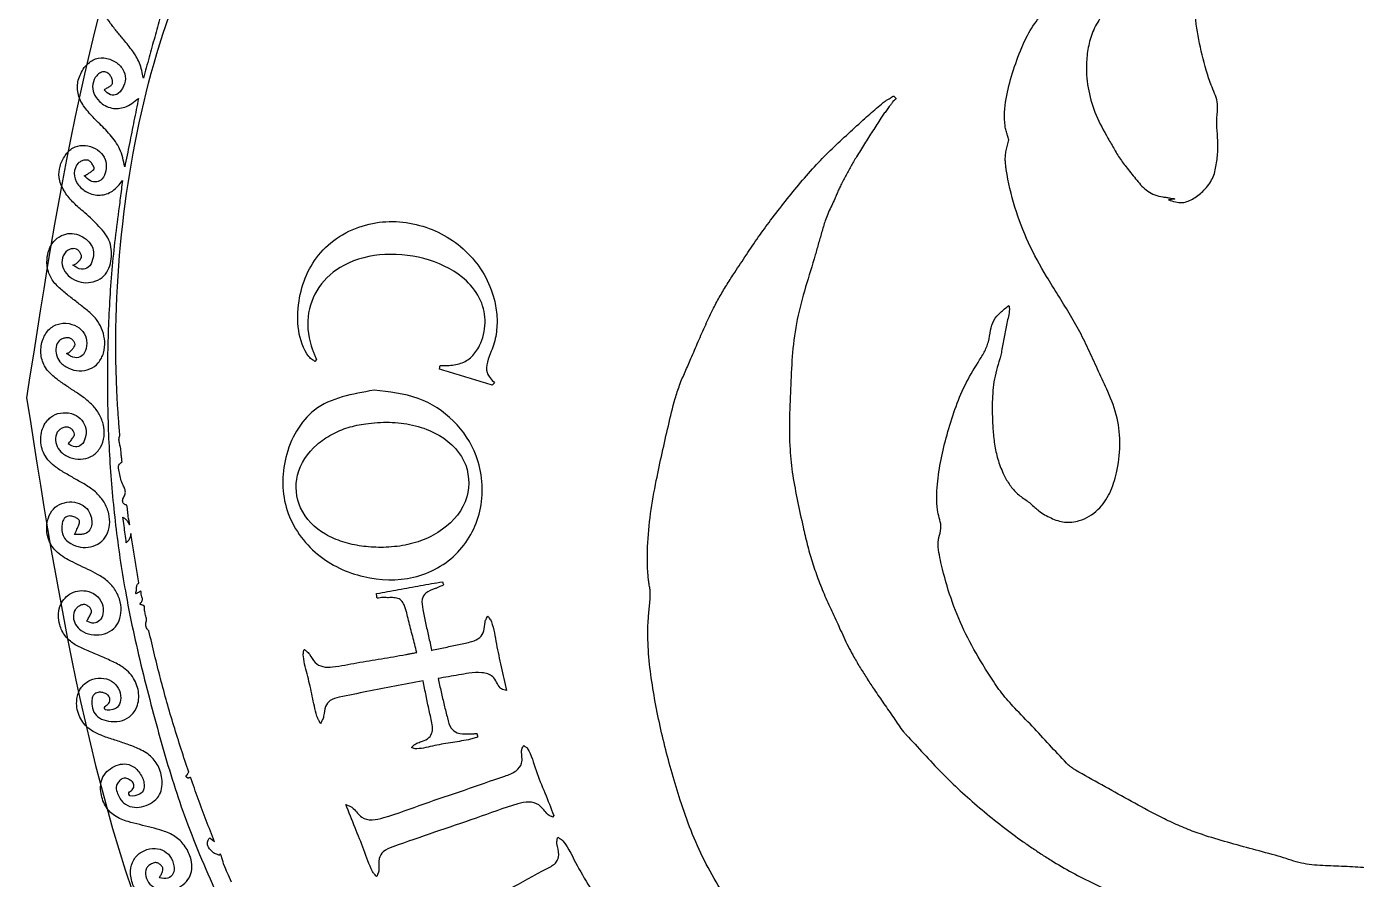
# Model space of a CAD drawing. Extents: x 5.5 to 104.1, y 3.5 to 34.4.
# Drawn here: x 73.72 to 88.9, y 13.69 to 23.42 of the extents above; entities that cross this region are included whole.
import ezdxf

# ---------------------------------------------------------------- set-up
doc = ezdxf.new("R2010")
doc.units = 0
doc.layers.add('Hallsi_Goblin_Coin_Outlines', color=7, linetype='CONTINUOUS')

msp = doc.modelspace()

# ---------------------------------------------------------------- linework, layer by layer
at = {"layer": 'Hallsi_Goblin_Coin_Outlines', "color": 7}
for points in [[(74.372539, 22.952392)], [(78.436962, 19.551403)], [(77.683393, 19.268016)], [(77.760299, 17.473083)], [(78.866328, 15.306957)]]:
    msp.add_lwpolyline(points, close=True, dxfattribs=at)
for points in [[(77.026204, 19.618783), (77.007154, 19.597969)], [(79.73529, 14.415664), (79.720473, 14.39485)]]:
    msp.add_lwpolyline(points, dxfattribs=at)
for points, knots in [([(88.60183, 34.400031), (86.001882, 33.942829), (80.857186, 33.038132), (74.931574, 27.039906), (74.12607, 21.833626), (73.716019, 19.183314)], [0, 0, 0, 0, 7.789711, 15.41404, 23.319789, 23.319789, 23.319789, 23.319789]), ([(104.139574, 19.108173), (103.725668, 21.80248), (102.907814, 27.126268), (96.718568, 33.272665), (91.341463, 34.019512), (88.60183, 34.400031)], [0, 0, 0, 0, 8.033739, 15.87418, 24.018315, 24.018315, 24.018315, 24.018315]), ([(88.976233, 28.604421), (88.988061, 28.587942), (89.011696, 28.555013), (89.04697, 28.50557), (89.117098, 28.40926), (89.225795, 28.268814), (89.369581, 28.081781), (89.515669, 27.8711), (89.65584, 27.633392), (89.779863, 27.360536), (89.828368, 27.096536), (89.85867, 26.86194), (89.903267, 26.662473), (89.932003, 26.439175), (89.931736, 26.193582), (89.921395, 25.927721), (89.928009, 25.662545), (89.913686, 25.397977), (89.848457, 25.143212), (89.816828, 24.95444), (89.787708, 24.835535), (89.765975, 24.787475), (89.744781, 24.731451), (89.729177, 24.666426), (89.710529, 24.595282), (89.696272, 24.536771), (89.677338, 24.495817), (89.66215, 24.474885), (89.629912, 24.436673), (89.625792, 24.359847), (89.59219, 24.271226), (89.564768, 24.134846), (89.533329, 23.953044), (89.496416, 23.722997), (89.461368, 23.507622), (89.474583, 23.302563), (89.565069, 23.13332), (89.698405, 23.009534), (89.84396, 22.910071), (89.989918, 22.823389), (90.194246, 22.730797), (90.477467, 22.704444), (90.772169, 22.901477), (90.826245, 23.199328), (90.775199, 23.436648), (90.717659, 23.626882), (90.631856, 23.878216), (90.564189, 24.200804), (90.595912, 24.598514), (90.718335, 24.878719), (90.842894, 25.049267), (90.917563, 25.139327), (91.012031, 25.281551), (91.118742, 25.4748), (91.217665, 25.739732), (91.191314, 25.950209), (91.150207, 26.077743), (91.139463, 26.135988), (91.130042, 26.184086), (91.132094, 26.22636), (91.144997, 26.25195), (91.147161, 26.299853), (91.182897, 26.268612), (91.209911, 26.26169), (91.246532, 26.221658), (91.266972, 26.151043), (91.305759, 26.063546), (91.362819, 25.922914), (91.427273, 25.725318), (91.455572, 25.462914), (91.457397, 25.234239), (91.431528, 25.041475), (91.388673, 24.888433), (91.340168, 24.748259), (91.313519, 24.610026), (91.314028, 24.478386), (91.338962, 24.29128), (91.402025, 24.054192), (91.508823, 23.771411), (91.629643, 23.536473), (91.729279, 23.332854), (91.800211, 23.158119), (91.863047, 23.003336), (91.924152, 22.871473), (91.977011, 22.759849), (92.032332, 22.618241), (92.087812, 22.446558), (92.150394, 22.247307), (92.201094, 22.064806), (92.233073, 21.897617), (92.248392, 21.747496), (92.262987, 21.587278), (92.267239, 21.416871), (92.247097, 21.236371), (92.204698, 21.108556), (92.182892, 21.02179), (92.180659, 20.978511), (92.171402, 20.906244), (92.151026, 20.806045), (92.128684, 20.676489), (92.097978, 20.538843), (92.057386, 20.393924), (92.010575, 20.240923), (91.97011, 20.110259), (91.932944, 20.002988), (91.899507, 19.919261), (91.850889, 19.785461), (91.79976, 19.597802), (91.755729, 19.354688), (91.738198, 19.126721), (91.733009, 18.916733), (91.741588, 18.725798), (91.759342, 18.558576), (91.81126, 18.423415), (91.891048, 18.335175), (91.958275, 18.280478), (91.999824, 18.239897), (92.01936, 18.21926), (92.053257, 18.199153), (92.100828, 18.184049), (92.157867, 18.163309), (92.247478, 18.148482), (92.367731, 18.157095), (92.509292, 18.21483), (92.651922, 18.33399), (92.77481, 18.516144), (92.823272, 18.760033), (92.810555, 18.960961), (92.791299, 19.122366), (92.780434, 19.243121), (92.770203, 19.377593), (92.784638, 19.526025), (92.841175, 19.678432), (92.898595, 19.778984), (92.93685, 19.838296), (92.950073, 19.859197), (92.981605, 19.929278), (93.032329, 20.047152), (93.138523, 20.193471), (93.24184, 20.299871), (93.338093, 20.368126), (93.416973, 20.402446), (93.471207, 20.440534), (93.514473, 20.44602), (93.533677, 20.44089), (93.552831, 20.428017), (93.556895, 20.403262), (93.561526, 20.37764), (93.553341, 20.33747), (93.528636, 20.289436), (93.499626, 20.227911), (93.45939, 20.138166), (93.426159, 20.014223), (93.413972, 19.855455), (93.442993, 19.679428), (93.48842, 19.486919), (93.5305, 19.273881), (93.575213, 19.073046), (93.635685, 18.888238), (93.700987, 18.717963), (93.75088, 18.542192), (93.774538, 18.361157), (93.78494, 18.178858), (93.783812, 17.988624), (93.773154, 17.791298), (93.751559, 17.587421), (93.722787, 17.382835), (93.67995, 17.179125), (93.626106, 16.976512), (93.588402, 16.785917), (93.546591, 16.611992), (93.484974, 16.460993), (93.416305, 16.280526), (93.325101, 16.075888), (93.183712, 15.864116), (93.044227, 15.692729), (92.921742, 15.54885), (92.817828, 15.43036), (92.704656, 15.33381), (92.602813, 15.236245), (92.522667, 15.130851), (92.453711, 15.043804), (92.389304, 14.982081), (92.336046, 14.941065), (92.237319, 14.868332), (92.093382, 14.763995), (91.89814, 14.635537), (91.724099, 14.548974), (91.586375, 14.476334), (91.488811, 14.412796), (91.408044, 14.358989), (91.335925, 14.331206), (91.279987, 14.319804), (91.199798, 14.29283), (91.100833, 14.241211), (90.976697, 14.180725), (90.845289, 14.124735), (90.704059, 14.082555), (90.556793, 14.045017), (90.426433, 14.012758), (90.315606, 13.977376), (90.222597, 13.945714), (90.119907, 13.918367), (90.007229, 13.899817), (89.886283, 13.88321), (89.790361, 13.870977), (89.720479, 13.85708), (89.676741, 13.84403), (89.641761, 13.835942), (89.617888, 13.825798), (89.605242, 13.816732), (89.540279, 13.809668), (89.428185, 13.835256), (89.265256, 13.807869), (89.073749, 13.810479), (88.85512, 13.830126), (88.608043, 13.83834), (88.402845, 13.84646), (88.241661, 13.875654), (88.125883, 13.913731), (87.95245, 13.968012), (87.718688, 14.027712), (87.429201, 14.107703), (87.173575, 14.182565), (86.955259, 14.262488), (86.773737, 14.342947), (86.553131, 14.454204), (86.29321, 14.594784), (85.994128, 14.76481), (85.779237, 14.880142), (85.656524, 14.955075), (85.622194, 14.98192), (85.533252, 15.069882), (85.395142, 15.223363), (85.19994, 15.435092), (85.011161, 15.623165), (84.848198, 15.806256), (84.724705, 15.99227), (84.576431, 16.22986), (84.412872, 16.525381), (84.263977, 16.891535), (84.182969, 17.183635), (84.13763, 17.388461), (84.117057, 17.503136), (84.138933, 17.61247), (84.165531, 17.715054), (84.135961, 17.812297), (84.101968, 17.968342), (84.112495, 18.195638), (84.153247, 18.481172), (84.224857, 18.765802), (84.311253, 19.049871), (84.424504, 19.329543), (84.55097, 19.539863), (84.651543, 19.698859), (84.704131, 19.822101), (84.720333, 19.948172), (84.753039, 20.069617), (84.837378, 20.159799), (84.899681, 20.211259), (84.931989, 20.237943)], [0, 0, 0, 0, 0.060854, 0.121598, 0.182208, 0.418251, 0.654322, 0.889934, 1.186748, 1.482023, 1.782939, 1.987192, 2.192, 2.395511, 2.661152, 2.927524, 3.193597, 3.457186, 3.718738, 3.98004, 4.031994, 4.084935, 4.137879, 4.211497, 4.285179, 4.35879, 4.391581, 4.419667, 4.436266, 4.540498, 4.63451, 4.72289, 4.955958, 5.189014, 5.421544, 5.610538, 5.793176, 5.981432, 6.151328, 6.321871, 6.489754, 6.824199, 7.125736, 7.459991, 7.65616, 7.855576, 8.055202, 8.453592, 8.834728, 9.233751, 9.350754, 9.468042, 9.58445, 9.862078, 10.131636, 10.416041, 10.474976, 10.534132, 10.592979, 10.623312, 10.655707, 10.688366, 10.720581, 10.75255, 10.779527, 10.87509, 10.970922, 11.066823, 11.330458, 11.590891, 11.855164, 12.014934, 12.172495, 12.331068, 12.459765, 12.592583, 12.723976, 13.025295, 13.326086, 13.629131, 13.817236, 14.005938, 14.194664, 14.318311, 14.441887, 14.565084, 14.774057, 14.983005, 15.191698, 15.341892, 15.492994, 15.644172, 15.824499, 16.003811, 16.185288, 16.227814, 16.27141, 16.314884, 16.446362, 16.577919, 16.709311, 16.869217, 17.029272, 17.18933, 17.27955, 17.369752, 17.459766, 17.70652, 17.952125, 18.199879, 18.391662, 18.581858, 18.773379, 18.893928, 19.008569, 19.125232, 19.154124, 19.182913, 19.210015, 19.271174, 19.3322, 19.391809, 19.542427, 19.687116, 19.843019, 20.094384, 20.329442, 20.574649, 20.696016, 20.817273, 20.938344, 21.100392, 21.259871, 21.422096, 21.44688, 21.471708, 21.496148, 21.677152, 21.855371, 22.035005, 22.120126, 22.206857, 22.293797, 22.312752, 22.3355, 22.352366, 22.378504, 22.405742, 22.431128, 22.499043, 22.567265, 22.635366, 22.793831, 22.949517, 23.109145, 23.326361, 23.543481, 23.760484, 23.943081, 24.126151, 24.307668, 24.489553, 24.672581, 24.855216, 25.059957, 25.265164, 25.470115, 25.679473, 25.889233, 26.098751, 26.262496, 26.424649, 26.587071, 26.84224, 27.094497, 27.348215, 27.504916, 27.661649, 27.819994, 27.950772, 28.083677, 28.216637, 28.283389, 28.350674, 28.418139, 28.651308, 28.884101, 29.118005, 29.23402, 29.350796, 29.467474, 29.523754, 29.581347, 29.638469, 29.776906, 29.915317, 30.053002, 30.204756, 30.356869, 30.509062, 30.607423, 30.705771, 30.8038, 30.9258, 31.048026, 31.170119, 31.215819, 31.261511, 31.30709, 31.323072, 31.339259, 31.352623, 31.515635, 31.678806, 31.842263, 32.089559, 32.336962, 32.584103, 32.704536, 32.826878, 32.949293, 33.249799, 33.550306, 33.850446, 34.048523, 34.247281, 34.445728, 34.789613, 35.13367, 35.477824, 35.521118, 35.564744, 35.608168, 35.896135, 36.184064, 36.471905, 36.695732, 36.917751, 37.140481, 37.536284, 37.929104, 38.323805, 38.442513, 38.560665, 38.667933, 38.775232, 38.87088, 38.965824, 39.255521, 39.543139, 39.832697, 40.134202, 40.433969, 40.734866, 40.868589, 40.998842, 41.131827, 41.250331, 41.367456, 41.493611, 41.493611, 41.493611, 41.493611]), ([(86.754086, 21.442327), (86.80694, 21.424285), (86.906075, 21.390446), (87.050458, 21.457084), (87.167528, 21.551758), (87.266727, 21.681125), (87.304196, 21.843537), (87.320124, 22.000796), (87.318722, 22.155463), (87.301326, 22.304017), (87.312856, 22.43887), (87.318556, 22.559412), (87.281628, 22.657956), (87.210066, 22.830289), (87.135233, 23.094286), (87.065747, 23.447413), (87.039656, 23.767348), (87.024552, 24.048379), (87.019284, 24.290064), (87.034859, 24.51616), (87.091945, 24.718882), (87.178529, 24.891186), (87.241478, 25.002278), (87.273022, 25.057946)], [0, 0, 0, 0, 0.161153, 0.302264, 0.449318, 0.616187, 0.777864, 0.94143, 1.090844, 1.24096, 1.388163, 1.497422, 1.597753, 1.699391, 2.058907, 2.416874, 2.778223, 3.020479, 3.261247, 3.503488, 3.697248, 3.888423, 4.080438, 4.080438, 4.080438, 4.080438]), ([(84.930225, 22.127421), (84.92537, 22.143929), (84.915271, 22.178266), (84.89858, 22.230539), (84.874629, 22.369347), (84.890996, 22.596224), (84.970567, 22.892744), (85.065992, 23.163056), (85.183071, 23.403675), (85.335487, 23.598747), (85.505127, 23.771943), (85.673205, 23.943247), (85.820092, 24.128872), (85.941442, 24.302649), (86.010984, 24.476204), (86.027934, 24.633965), (86.045187, 24.746682), (86.050361, 24.817959), (86.049698, 24.845554), (86.057196, 24.872946), (86.077526, 24.893831), (86.10098, 24.908908), (86.126848, 24.92142), (86.150718, 24.907637), (86.167251, 24.888415), (86.199999, 24.810732), (86.20998, 24.670829), (86.24341, 24.477569), (86.222463, 24.321548), (86.207752, 24.204954), (86.212768, 24.12719), (86.20805, 24.012509), (86.192773, 23.873453), (86.121076, 23.701171), (85.999967, 23.559242), (85.894466, 23.389606), (85.837831, 23.205682), (85.810887, 22.982244), (85.826682, 22.722296), (85.905575, 22.436953), (86.019692, 22.219), (86.119994, 22.04901), (86.192477, 21.920021), (86.28906, 21.79528), (86.390917, 21.665034), (86.512325, 21.528267), (86.641094, 21.480378), (86.737335, 21.469844), (86.770781, 21.461079), (86.845359, 21.453951), (86.799697, 21.449324), (86.779039, 21.445804), (86.762474, 21.443496), (86.754086, 21.442327)], [0, 0, 0, 0, 0.051632, 0.107397, 0.164398, 0.47316, 0.777745, 1.085161, 1.332219, 1.576562, 1.823605, 2.059822, 2.295724, 2.533321, 2.693273, 2.849966, 3.007087, 3.035636, 3.06416, 3.089812, 3.118366, 3.14844, 3.175999, 3.196187, 3.2251, 3.251697, 3.446609, 3.640712, 3.837697, 3.914622, 3.992778, 4.070568, 4.259124, 4.408993, 4.622151, 4.81567, 5.004122, 5.194046, 5.488754, 5.779209, 6.075185, 6.223621, 6.371834, 6.518368, 6.695366, 6.871097, 7.054513, 7.100313, 7.146209, 7.192273, 7.215409, 7.239553, 7.264317, 7.264317, 7.264317, 7.264317]), ([(74.780703, 18.751514), (74.776333, 18.807937), (74.767592, 18.920808), (74.755433, 19.090335), (74.714103, 19.837703), (74.766963, 21.157843), (75.114351, 23.014023), (75.567923, 24.173792), (75.79388, 24.751559)], [0, 0, 0, 0, 0.169776, 0.339627, 0.509875, 2.415228, 4.286556, 6.144263, 6.144263, 6.144263, 6.144263]), ([(75.049519, 22.831389), (75.037907, 22.890059), (75.015778, 23.001859), (74.927585, 23.145337), (74.833812, 23.257924), (74.747336, 23.359635), (74.675076, 23.45587), (74.600316, 23.561639), (74.563861, 23.699587), (74.593377, 23.851155), (74.655047, 23.930555), (74.685805, 23.970156)], [0, 0, 0, 0, 0.178016, 0.339219, 0.497651, 0.618428, 0.73931, 0.859125, 1.004675, 1.15434, 1.303263, 1.303263, 1.303263, 1.303263]), ([(75.242489, 23.529536), (75.221259, 23.452951), (75.178809, 23.299817), (75.114437, 23.067115), (75.071433, 22.91096), (75.049519, 22.831389)], [0, 0, 0, 0, 0.238422, 0.476726, 0.724325, 0.724325, 0.724325, 0.724325]), ([(96.718717, 15.032072), (96.608781, 14.716586), (96.385968, 14.077174), (95.912078, 13.19267), (95.461113, 12.576476), (95.113269, 12.200119), (94.920951, 11.990924), (94.751761, 11.812212), (94.605699, 11.663929), (94.481609, 11.547477), (94.351286, 11.433957), (94.212591, 11.326375), (94.067832, 11.222411), (93.907466, 11.109588), (93.734879, 10.983428), (93.547507, 10.847811), (93.344917, 10.715741), (93.126376, 10.589561), (92.894919, 10.464675), (92.641476, 10.339847), (92.367524, 10.212735), (92.072924, 10.083866), (91.794543, 9.971705), (91.530956, 9.881025), (91.28365, 9.809794), (90.996022, 9.740008), (90.669946, 9.665793), (90.305379, 9.587901), (89.859091, 9.517412), (89.330973, 9.466856), (88.720818, 9.44729), (88.208191, 9.485178), (87.794169, 9.534955), (87.47634, 9.573319), (87.150973, 9.630023), (86.819398, 9.70706), (86.480763, 9.798078), (86.139998, 9.903414), (85.797857, 10.023694), (85.455108, 10.159345), (85.167784, 10.274942), (84.940628, 10.382037), (84.774695, 10.479195), (84.588297, 10.594691), (84.378112, 10.722747), (84.147077, 10.867959), (83.872045, 11.060663), (83.555223, 11.302555), (83.196768, 11.594453), (82.877077, 11.90662), (82.586581, 12.224339), (82.315678, 12.538503), (82.09995, 12.837319), (81.928457, 13.109453), (81.784071, 13.34348), (81.619116, 13.603286), (81.449651, 13.898564), (81.298511, 14.239286), (81.148252, 14.674319), (80.997009, 15.201747), (80.864975, 15.825366), (80.805857, 16.301279), (80.810904, 16.619613), (80.825543, 16.776812), (80.839505, 16.899951), (80.835833, 16.989483), (80.825633, 17.043711), (80.802967, 17.206926), (80.801484, 17.481789), (80.834706, 17.863091), (80.9008, 18.218643), (80.972335, 18.551737), (81.043707, 18.863334), (81.104258, 19.124061), (81.170406, 19.329736), (81.235658, 19.480403), (81.308608, 19.644693), (81.384388, 19.824488), (81.469286, 20.016892), (81.551301, 20.191474), (81.63417, 20.346256), (81.715921, 20.48175), (81.817057, 20.637624), (81.934636, 20.815568), (82.069458, 21.015036), (82.217913, 21.218809), (82.379799, 21.426727), (82.553242, 21.639959), (82.729651, 21.841575), (82.912992, 22.027342), (83.100194, 22.199131), (83.24948, 22.336929), (83.361943, 22.43904), (83.439739, 22.503809), (83.500273, 22.55474), (83.549545, 22.59117), (83.583447, 22.601821), (83.611746, 22.635214), (83.626388, 22.617843), (83.633781, 22.610944), (83.653724, 22.597256), (83.610046, 22.570917), (83.593261, 22.539518), (83.563354, 22.503015), (83.53418, 22.463075), (83.501493, 22.419109), (83.448912, 22.340638), (83.376651, 22.227226), (83.282336, 22.080614), (83.198636, 21.946046), (83.126892, 21.822735), (83.067341, 21.71066), (83.018806, 21.620919), (82.98493, 21.551526), (82.965281, 21.503042), (82.941019, 21.444486), (82.908697, 21.377457), (82.871848, 21.300578), (82.834242, 21.203531), (82.799028, 21.085932), (82.759873, 20.949931), (82.699796, 20.736309), (82.609917, 20.448158), (82.506521, 20.079569), (82.45709, 19.703852), (82.441244, 19.330535), (82.424327, 18.962001), (82.425821, 18.616444), (82.460727, 18.295789), (82.519116, 18.002114), (82.575077, 17.739818), (82.627871, 17.509099), (82.685088, 17.312302), (82.751404, 17.114795), (82.831092, 16.918562), (82.920625, 16.722846), (82.997247, 16.558396), (83.058381, 16.424093), (83.108151, 16.321915), (83.167402, 16.212332), (83.23743, 16.096314), (83.315419, 15.972309), (83.405076, 15.836594), (83.50542, 15.688655), (83.618905, 15.530319), (83.691581, 15.416634), (83.73831, 15.358062), (83.74918, 15.347824), (83.891484, 15.195774), (84.157157, 14.897279), (84.59411, 14.495204), (84.941295, 14.222279), (85.180399, 14.055647), (85.296042, 13.978232), (85.53058, 13.828355), (85.897266, 13.629117), (86.410241, 13.414031), (86.780097, 13.294071), (86.994079, 13.233202), (87.047409, 13.217944), (87.355418, 13.133134), (87.924904, 13.0107), (88.769572, 12.940241), (89.43738, 12.98338), (89.923524, 13.054432), (90.232546, 13.106374), (90.572809, 13.180637), (90.94247, 13.281484), (91.339522, 13.414491), (91.697766, 13.565225), (92.01929, 13.722379), (92.306381, 13.879569), (92.563598, 14.04999), (92.799476, 14.218571), (93.021288, 14.374924), (93.232029, 14.536959), (93.430571, 14.705194), (93.618112, 14.877306), (93.795195, 15.057385), (93.956866, 15.248885), (94.105977, 15.447887), (94.248932, 15.64658), (94.390058, 15.841547), (94.524296, 16.036283), (94.651231, 16.24277), (94.770841, 16.460232), (94.88558, 16.686856), (95.008158, 16.979678), (95.135528, 17.338258), (95.262143, 17.764393), (95.335938, 18.167319), (95.37463, 18.53925), (95.400826, 18.876884), (95.418536, 19.169188), (95.415857, 19.416606), (95.394443, 19.617209), (95.36867, 19.818064), (95.340081, 20.019233), (95.302841, 20.21952), (95.273009, 20.384602), (95.23876, 20.512159), (95.203866, 20.601781), (95.152006, 20.731487), (95.087325, 20.902725), (95.005935, 21.113807), (94.874417, 21.426691), (94.673928, 21.831417), (94.372827, 22.312128), (94.08329, 22.631026), (93.875063, 22.839524), (93.775015, 22.962646), (93.697415, 23.040473), (93.66105, 23.093023), (93.65904, 23.111786), (93.661732, 23.125104), (93.663309, 23.132908)], [0, 0, 0, 0, 1.001094, 2.028964, 2.997602, 3.281987, 3.566145, 3.850123, 4.020232, 4.190479, 4.360526, 4.538528, 4.716817, 4.895174, 5.126746, 5.358166, 5.588987, 5.851875, 6.114995, 6.37786, 6.699281, 7.020944, 7.342457, 7.59936, 7.85683, 8.114221, 8.487166, 8.860121, 9.232345, 9.841941, 10.450712, 11.061334, 11.381649, 11.701893, 12.021573, 12.371888, 12.722756, 13.073352, 13.441662, 13.810426, 14.179137, 14.370647, 14.563131, 14.755538, 15.028569, 15.301495, 15.574001, 16.035671, 16.497214, 16.959801, 17.374473, 17.788688, 18.203551, 18.478553, 18.753599, 19.028487, 19.401866, 19.773747, 20.144671, 20.781989, 21.418225, 22.056751, 22.214067, 22.372295, 22.530455, 22.584974, 22.640306, 22.695767, 23.079249, 23.460588, 23.843254, 24.163009, 24.482772, 24.802327, 24.965592, 25.130051, 25.294528, 25.504957, 25.715328, 25.925434, 26.083436, 26.241796, 26.400016, 26.640839, 26.881651, 27.122214, 27.397024, 27.672086, 27.946745, 28.200362, 28.454618, 28.708955, 28.80969, 28.910623, 29.01157, 29.050088, 29.089039, 29.127879, 29.13879, 29.14959, 29.160343, 29.201455, 29.242408, 29.283274, 29.337928, 29.392525, 29.447098, 29.621443, 29.795825, 29.970127, 30.096816, 30.223722, 30.350834, 30.402887, 30.455256, 30.507728, 30.59301, 30.67844, 30.763413, 30.904912, 31.046509, 31.188053, 31.570555, 31.952372, 32.334542, 32.703962, 33.073259, 33.441405, 33.739288, 34.039254, 34.339236, 34.544018, 34.749083, 34.953799, 35.168791, 35.384093, 35.599424, 35.713071, 35.826772, 35.940317, 36.086665, 36.233221, 36.379774, 36.574608, 36.769451, 36.964191, 36.978933, 36.993891, 37.008908, 37.603708, 38.191783, 38.787668, 38.92694, 39.066052, 39.205127, 39.761905, 40.315167, 40.871705, 40.927122, 40.982594, 41.038111, 41.885555, 42.725568, 43.572696, 43.886112, 44.199562, 44.512532, 44.930524, 45.348491, 45.767817, 46.09542, 46.421917, 46.748889, 47.020293, 47.291783, 47.562952, 47.817466, 48.072249, 48.326396, 48.574573, 48.823445, 49.072235, 49.308911, 49.545505, 49.781607, 50.035689, 50.289933, 50.543225, 50.987392, 51.431122, 51.875343, 52.213825, 52.552634, 52.891331, 53.092015, 53.294028, 53.496055, 53.699644, 53.903427, 54.107209, 54.202703, 54.299046, 54.395459, 54.621859, 54.848114, 55.074137, 55.639844, 56.201755, 56.769265, 56.927267, 57.085669, 57.244066, 57.257891, 57.274763, 57.29864, 57.29864, 57.29864, 57.29864]), ([(74.836441, 21.817506), (74.822211, 21.888081), (74.794916, 22.023451), (74.672441, 22.189352), (74.559746, 22.300146), (74.473869, 22.385961), (74.417712, 22.448388), (74.349975, 22.533311), (74.292965, 22.653964), (74.29461, 22.816048), (74.346043, 22.906035), (74.372539, 22.952392)], [0, 0, 0, 0, 0.213408, 0.409333, 0.605146, 0.689223, 0.773308, 0.856918, 1.014974, 1.163752, 1.321828, 1.321828, 1.321828, 1.321828]), ([(74.372539, 22.952392), (74.403598, 22.985373), (74.464592, 23.050141), (74.604011, 23.072731), (74.729063, 23.028191), (74.821783, 22.940853), (74.855086, 22.821744), (74.820127, 22.718049), (74.758786, 22.63882), (74.662066, 22.632481), (74.622785, 22.67473), (74.600786, 22.698392)], [0, 0, 0, 0, 0.132752, 0.260698, 0.396528, 0.519369, 0.629239, 0.746161, 0.838298, 0.910882, 1.003279, 1.003279, 1.003279, 1.003279]), ([(74.600786, 22.698392), (74.613015, 22.705934), (74.637347, 22.720939), (74.672362, 22.7397), (74.700486, 22.769328), (74.696311, 22.81008), (74.68192, 22.846901), (74.655566, 22.884755), (74.610428, 22.908662), (74.555954, 22.896611), (74.50157, 22.85038), (74.462536, 22.76514), (74.475525, 22.652736), (74.552235, 22.548023), (74.680615, 22.474735), (74.855613, 22.489988), (74.944428, 22.561137), (74.99378, 22.600672)], [0, 0, 0, 0, 0.042994, 0.085542, 0.120515, 0.156525, 0.199711, 0.23998, 0.292787, 0.341619, 0.397512, 0.502335, 0.608648, 0.720668, 0.880963, 1.029856, 1.216057, 1.216057, 1.216057, 1.216057]), ([(74.99378, 22.600672), (74.976612, 22.515037), (74.942179, 22.343289), (74.889677, 22.082245), (74.854402, 21.906824), (74.836441, 21.817506)], [0, 0, 0, 0, 0.262018, 0.525497, 0.798815, 0.798815, 0.798815, 0.798815]), ([(74.245539, 20.695673), (74.251292, 20.698417), (74.262281, 20.70366), (74.278508, 20.710243), (74.296201, 20.724452), (74.314153, 20.745839), (74.336137, 20.768339), (74.347665, 20.799654), (74.333168, 20.831185), (74.31408, 20.859893), (74.286043, 20.882804), (74.25043, 20.886755), (74.215637, 20.881473), (74.162012, 20.856041), (74.115385, 20.780445), (74.120227, 20.667689), (74.186517, 20.572636), (74.283042, 20.511545), (74.395185, 20.489107), (74.506123, 20.509623), (74.604346, 20.566364), (74.661746, 20.662587), (74.685678, 20.769058), (74.687632, 20.879354), (74.659952, 20.986706), (74.59964, 21.079459), (74.523653, 21.160028), (74.444966, 21.23901), (74.347265, 21.322305), (74.237389, 21.415842), (74.138346, 21.543455), (74.076871, 21.684196), (74.091433, 21.830377), (74.148033, 21.948146), (74.237207, 22.044336), (74.358865, 22.07109), (74.476008, 22.04696), (74.574789, 21.982015), (74.627949, 21.879904), (74.628225, 21.772829), (74.592306, 21.681765), (74.516222, 21.638287), (74.435414, 21.656624), (74.39621, 21.694875), (74.374655, 21.715906)], [0, 0, 0, 0, 0.019145, 0.036566, 0.052191, 0.086565, 0.120226, 0.14643, 0.180477, 0.217846, 0.251366, 0.28446, 0.321789, 0.356158, 0.45971, 0.564267, 0.678479, 0.792716, 0.899961, 1.013505, 1.124855, 1.228814, 1.339099, 1.44973, 1.557029, 1.66621, 1.777524, 1.88917, 2.000391, 2.162803, 2.320406, 2.483312, 2.608207, 2.747641, 2.871558, 2.986131, 3.103296, 3.223665, 3.327994, 3.434156, 3.53793, 3.605091, 3.678278, 3.767657, 3.767657, 3.767657, 3.767657]), ([(84.931989, 20.237943), (84.933141, 20.230844), (84.935097, 20.218793), (84.938799, 20.203177), (84.936791, 20.140514), (84.90587, 20.032853), (84.880527, 19.874122), (84.857469, 19.758705), (84.844209, 19.685558), (84.838925, 19.654929), (84.804477, 19.5498), (84.752136, 19.367286), (84.738967, 19.097555), (84.746592, 18.859831), (84.765038, 18.653064), (84.802441, 18.480909), (84.858708, 18.328955), (84.930005, 18.199314), (85.015059, 18.092189), (85.108266, 18.029258), (85.18103, 17.977278), (85.225427, 17.931884), (85.298998, 17.870013), (85.41083, 17.806434), (85.569009, 17.75105), (85.766219, 17.77416), (85.95865, 17.889919), (86.095674, 18.094295), (86.173483, 18.348521), (86.211637, 18.638461), (86.180407, 18.957368), (86.07515, 19.234572), (85.955743, 19.481396), (85.854193, 19.711304), (85.744688, 19.935055), (85.621553, 20.149096), (85.492776, 20.35732), (85.327246, 20.61885), (85.148798, 20.94731), (84.99216, 21.357264), (84.921495, 21.659373), (84.895213, 21.839215), (84.890506, 21.891982), (84.891793, 21.947696), (84.901172, 22.005679), (84.915947, 22.066118), (84.925437, 22.106864), (84.930225, 22.127421)], [0, 0, 0, 0, 0.021601, 0.036668, 0.047826, 0.208795, 0.369681, 0.530504, 0.561641, 0.592802, 0.623561, 0.893139, 1.159237, 1.429128, 1.607105, 1.781085, 1.956113, 2.091042, 2.22416, 2.361377, 2.426268, 2.492016, 2.551351, 2.714142, 2.875935, 3.044663, 3.292136, 3.524065, 3.766613, 4.084624, 4.396224, 4.716615, 4.968083, 5.219475, 5.470397, 5.715012, 5.959892, 6.204864, 6.643623, 7.078688, 7.51762, 7.570786, 7.623923, 7.67636, 7.737505, 7.799693, 7.863014, 7.863014, 7.863014, 7.863014]), ([(74.374655, 21.715906), (74.378381, 21.717692), (74.385683, 21.721193), (74.396539, 21.726185), (74.414324, 21.738645), (74.440261, 21.756408), (74.470536, 21.773498), (74.494963, 21.803752), (74.472198, 21.839558), (74.452672, 21.872102), (74.419554, 21.898097), (74.378285, 21.896659), (74.339551, 21.885163), (74.281678, 21.845912), (74.24574, 21.743586), (74.291394, 21.613022), (74.40362, 21.517924), (74.554051, 21.48115), (74.710943, 21.534033), (74.776369, 21.61832), (74.811041, 21.662989)], [0, 0, 0, 0, 0.012402, 0.02431, 0.035736, 0.077439, 0.118047, 0.142142, 0.18236, 0.225284, 0.262525, 0.300096, 0.343677, 0.383235, 0.505958, 0.632567, 0.7774, 0.929888, 1.077715, 1.244386, 1.244386, 1.244386, 1.244386]), ([(74.811041, 21.662989), (74.806794, 21.629453), (74.7983, 21.562385), (74.78613, 21.461743), (74.743516, 21.155587), (74.681823, 20.642485), (74.641886, 19.918807), (74.633921, 19.182629), (74.660964, 18.435249), (74.730876, 17.679361), (74.829641, 17.025724), (74.941554, 16.473697), (75.048165, 16.020511), (75.163142, 15.577847), (75.282109, 15.144789), (75.409523, 14.722832), (75.559341, 14.293012), (75.736052, 13.857853), (75.933126, 13.415566), (76.117253, 13.018287), (76.289027, 12.66653), (76.451747, 12.362424), (76.633438, 12.048774), (76.834649, 11.72632), (77.054099, 11.394524), (77.398746, 10.888826), (77.891805, 10.226145), (78.578271, 9.444454), (79.342996, 8.692954), (80.185685, 7.97921), (81.108467, 7.315239), (82.202996, 6.654614), (83.481795, 6.03833), (84.954337, 5.521371), (86.184846, 5.236531), (87.140416, 5.092618), (87.806469, 5.025522), (88.59619, 4.984788), (89.508116, 4.989405), (90.538681, 5.065483), (91.626581, 5.227936), (92.762427, 5.492742), (93.934414, 5.875484), (95.110103, 6.378943), (96.275637, 7.008776), (97.412648, 7.774485), (98.374331, 8.565048), (99.178212, 9.344024), (99.840972, 10.084157), (100.380261, 10.777955), (100.812478, 11.40734), (101.155055, 11.957297), (101.362313, 12.335372), (101.465871, 12.524281)], [0, 0, 0, 0, 0.101412, 0.202814, 0.304114, 1.028736, 1.752371, 2.477239, 3.236833, 3.994902, 4.753384, 5.218708, 5.684351, 6.149878, 6.5907, 7.031599, 7.471954, 7.955716, 8.440118, 8.92448, 9.269295, 9.614335, 9.95894, 10.35654, 10.754384, 11.152269, 12.192478, 13.229934, 14.269988, 15.40638, 16.539555, 17.676764, 19.237941, 20.789114, 22.349485, 23.018709, 23.687326, 24.356858, 25.390249, 26.420933, 27.45433, 28.68712, 29.915358, 31.148273, 32.519162, 33.883558, 35.254405, 36.248087, 37.239154, 38.232479, 38.881967, 39.529041, 40.17524, 40.17524, 40.17524, 40.17524]), ([(77.007154, 19.597969), (76.999028, 19.603651), (76.982781, 19.615011), (76.957549, 19.629813), (76.813722, 19.816233), (76.773357, 20.28854), (77.025233, 20.892613), (77.606905, 21.224964), (78.250873, 21.189253), (78.792633, 20.869061), (79.040481, 20.441745), (79.092902, 20.109617), (79.08455, 19.906502), (79.034538, 19.73377), (78.972168, 19.597797), (78.957993, 19.455812), (79.024246, 19.390479), (79.06032, 19.354905)], [0, 0, 0, 0, 0.029807, 0.059598, 0.086627, 0.728496, 1.338106, 1.978114, 2.592681, 3.19365, 3.796178, 3.998847, 4.197745, 4.401415, 4.53143, 4.651821, 4.795735, 4.795735, 4.795735, 4.795735]), ([(74.171808, 19.688492), (74.176259, 19.690098), (74.184494, 19.693069), (74.196342, 19.696134), (74.213132, 19.708258), (74.231207, 19.731738), (74.257078, 19.756827), (74.2739, 19.790037), (74.258003, 19.823733), (74.235475, 19.850028), (74.20173, 19.870178), (74.161633, 19.867212), (74.122417, 19.857522), (74.074427, 19.828693), (74.04622, 19.758592), (74.051364, 19.671269), (74.097818, 19.578608), (74.193817, 19.513044), (74.315665, 19.48229), (74.440523, 19.50168), (74.542398, 19.57809), (74.602993, 19.693577), (74.614504, 19.823613), (74.588256, 19.947273), (74.535248, 20.058146), (74.447356, 20.150176), (74.343271, 20.231075), (74.23641, 20.316768), (74.126737, 20.401096), (74.024968, 20.494958), (73.954514, 20.619516), (73.943427, 20.752446), (73.966527, 20.872094), (74.020305, 20.972774), (74.109141, 21.038524), (74.211313, 21.066496), (74.311263, 21.047175), (74.393895, 20.998247), (74.459219, 20.932473), (74.485949, 20.84614), (74.472673, 20.756839), (74.436115, 20.666948), (74.331198, 20.637327), (74.276859, 20.674339), (74.245539, 20.695673)], [0, 0, 0, 0, 0.014222, 0.026313, 0.036278, 0.075569, 0.114117, 0.146071, 0.177947, 0.217401, 0.251011, 0.290745, 0.333541, 0.372504, 0.45381, 0.543149, 0.630039, 0.754947, 0.878236, 1.000737, 1.120466, 1.246412, 1.380737, 1.503565, 1.622312, 1.744273, 1.881149, 2.018085, 2.15502, 2.296524, 2.430892, 2.573432, 2.6864, 2.793682, 2.907489, 3.008125, 3.102711, 3.204061, 3.293191, 3.374571, 3.463661, 3.563544, 3.64334, 3.751916, 3.751916, 3.751916, 3.751916]), ([(78.436962, 19.551403), (78.446369, 19.551398), (78.465183, 19.551389), (78.493412, 19.551457), (78.563813, 19.550816), (78.67404, 19.56502), (78.807808, 19.646078), (78.914098, 19.807014), (78.971784, 20.034579), (78.916422, 20.306642), (78.704906, 20.585099), (78.312773, 20.784102), (77.81627, 20.847428), (77.354003, 20.742601), (77.031768, 20.46795), (76.896825, 20.103212), (76.939507, 19.835737), (76.99619, 19.692706), (77.011246, 19.655751), (77.021218, 19.631106), (77.026204, 19.618783)], [0, 0, 0, 0, 0.028222, 0.056444, 0.084667, 0.239621, 0.382802, 0.538541, 0.806937, 1.065837, 1.343419, 1.827536, 2.339441, 2.824342, 3.203455, 3.560228, 3.942341, 3.982267, 4.022148, 4.062029, 4.062029, 4.062029, 4.062029]), ([(74.190858, 18.656264), (74.200559, 18.668617), (74.219769, 18.693081), (74.246965, 18.727119), (74.2688, 18.764824), (74.251688, 18.802989), (74.22592, 18.82945), (74.19064, 18.851517), (74.14936, 18.846723), (74.111245, 18.833598), (74.063464, 18.798465), (74.039183, 18.719747), (74.058311, 18.623613), (74.127003, 18.535824), (74.235945, 18.485417), (74.361751, 18.475176), (74.481515, 18.518145), (74.569491, 18.614313), (74.609272, 18.744918), (74.597593, 18.88351), (74.543605, 19.010728), (74.458287, 19.115407), (74.354022, 19.197335), (74.243615, 19.269554), (74.135298, 19.342879), (74.018338, 19.423897), (73.911695, 19.53552), (73.868016, 19.696642), (73.891849, 19.849891), (73.969399, 19.9774), (74.097063, 20.041119), (74.232019, 20.031471), (74.344432, 19.970028), (74.407433, 19.863743), (74.404549, 19.752245), (74.361004, 19.654355), (74.25564, 19.627935), (74.202198, 19.666539), (74.171808, 19.688492)], [0, 0, 0, 0, 0.046883, 0.092843, 0.134058, 0.165854, 0.208775, 0.24609, 0.284858, 0.327866, 0.36713, 0.458166, 0.554734, 0.652817, 0.780731, 0.903318, 1.023598, 1.148879, 1.279756, 1.422032, 1.557437, 1.688411, 1.822688, 1.953621, 2.084378, 2.214794, 2.381501, 2.534522, 2.697471, 2.835348, 2.965775, 3.10348, 3.225734, 3.336694, 3.454354, 3.551492, 3.633086, 3.740655, 3.740655, 3.740655, 3.740655]), ([(78.431317, 19.510833), (78.431999, 19.515383), (78.433352, 19.524424), (78.43519, 19.537954), (78.436373, 19.546929), (78.436962, 19.551403)], [0, 0, 0, 0, 0.013801, 0.027425, 0.040961, 0.040961, 0.040961, 0.040961]), ([(79.033862, 19.328447), (78.966951, 19.348768), (78.83312, 19.389412), (78.632262, 19.450174), (78.498312, 19.490609), (78.431317, 19.510833)], [0, 0, 0, 0, 0.209786, 0.419601, 0.629543, 0.629543, 0.629543, 0.629543]), ([(79.06032, 19.354905), (79.05738, 19.351966), (79.051501, 19.346086), (79.042681, 19.337266), (79.036802, 19.331387), (79.033862, 19.328447)], [0, 0, 0, 0, 0.012473, 0.024945, 0.037418, 0.037418, 0.037418, 0.037418]), ([(73.716019, 19.183314), (74.132993, 16.519921), (74.95441, 11.273168), (81.002937, 5.224829), (86.25349, 4.393841), (88.921799, 3.971537)], [0, 0, 0, 0, 7.94614, 15.6535, 23.617746, 23.617746, 23.617746, 23.617746]), ([(77.683393, 19.268016), (77.855534, 19.250586), (78.188106, 19.216912), (78.61331, 18.94146), (78.904898, 18.498403), (78.956132, 17.924502), (78.680894, 17.374851), (78.148179, 17.082862), (77.551229, 17.104746), (77.000815, 17.358029), (76.631862, 17.877643), (76.621739, 18.517655), (76.968174, 19.146865), (77.435372, 19.226004), (77.683393, 19.268016)], [0, 0, 0, 0, 0.513047, 0.991193, 1.463074, 2.062618, 2.629798, 3.210142, 3.778521, 4.36454, 4.973708, 5.576753, 6.209971, 6.926526, 6.926526, 6.926526, 6.926526]), ([(74.264589, 17.623684), (74.273377, 17.643459), (74.289658, 17.680093), (74.311818, 17.72807), (74.326998, 17.776076), (74.293825, 17.808854), (74.255533, 17.825806), (74.205205, 17.838781), (74.149038, 17.819711), (74.123259, 17.763143), (74.11642, 17.699593), (74.121128, 17.62909), (74.157459, 17.561373), (74.230747, 17.50802), (74.328975, 17.470741), (74.449387, 17.47317), (74.558102, 17.520405), (74.637924, 17.612915), (74.670639, 17.732724), (74.66054, 17.865195), (74.606717, 17.991968), (74.517362, 18.101764), (74.403838, 18.182313), (74.282883, 18.249135), (74.164507, 18.317853), (74.029635, 18.397071), (73.904675, 18.524459), (73.860885, 18.716248), (73.907214, 18.880872), (74.010388, 18.986884), (74.133634, 19.022131), (74.255159, 19.001346), (74.352345, 18.934883), (74.40188, 18.83302), (74.393631, 18.729685), (74.354637, 18.641181), (74.264972, 18.610151), (74.217292, 18.639817), (74.190858, 18.656264)], [0, 0, 0, 0, 0.064399, 0.119299, 0.164616, 0.197562, 0.246318, 0.291792, 0.35092, 0.405605, 0.467291, 0.543422, 0.613595, 0.689754, 0.810521, 0.92268, 1.042743, 1.155112, 1.277262, 1.405334, 1.547106, 1.683633, 1.82465, 1.961626, 2.098501, 2.234989, 2.431744, 2.613326, 2.799177, 2.920367, 3.041239, 3.168387, 3.278705, 3.382267, 3.491212, 3.582962, 3.654492, 3.743491, 3.743491, 3.743491, 3.743491]), ([(77.760299, 17.473083), (77.842977, 17.477381), (78.007687, 17.485943), (78.249879, 17.553373), (78.53381, 17.702878), (78.79382, 18.01529), (78.755583, 18.504001), (78.44293, 18.773312), (78.126657, 18.879833), (77.856697, 18.910914), (77.60869, 18.894646), (77.386148, 18.849352), (77.195764, 18.769765), (76.968668, 18.615589), (76.765886, 18.324404), (76.80656, 17.892697), (77.063794, 17.642015), (77.32451, 17.531939), (77.539725, 17.483357), (77.686121, 17.476538), (77.760299, 17.473083)], [0, 0, 0, 0, 0.247881, 0.493831, 0.746413, 1.208183, 1.618171, 2.078813, 2.350366, 2.616821, 2.88768, 3.093157, 3.295633, 3.501754, 3.914454, 4.288768, 4.70106, 4.919325, 5.135947, 5.358451, 5.358451, 5.358451, 5.358451]), ([(74.805397, 18.450595), (74.803775, 18.467742), (74.800535, 18.502012), (74.79476, 18.553249), (74.792603, 18.604958), (74.778614, 18.653808), (74.766714, 18.703606), (74.776093, 18.735727), (74.780703, 18.751514)], [0, 0, 0, 0, 0.051658, 0.103239, 0.154875, 0.205892, 0.256076, 0.304583, 0.304583, 0.304583, 0.304583]), ([(74.861136, 17.956706), (74.847667, 17.959996), (74.822015, 17.966263), (74.806095, 18.010426), (74.823121, 18.044825), (74.838473, 18.073076), (74.843563, 18.095732), (74.844452, 18.11067), (74.842859, 18.118267), (74.842791, 18.119689), (74.842853, 18.127477), (74.837552, 18.141735), (74.82963, 18.162909), (74.810908, 18.198401), (74.789466, 18.252068), (74.777889, 18.324279), (74.760523, 18.378864), (74.769523, 18.417488), (74.78586, 18.43427), (74.798644, 18.444952), (74.805397, 18.450595)], [0, 0, 0, 0, 0.039228, 0.074707, 0.122636, 0.149117, 0.171374, 0.19177, 0.193203, 0.194617, 0.196028, 0.216553, 0.238987, 0.264283, 0.336658, 0.410729, 0.484818, 0.502636, 0.526357, 0.552912, 0.552912, 0.552912, 0.552912]), ([(74.403583, 16.632378), (74.411239, 16.646338), (74.426341, 16.673878), (74.447774, 16.712255), (74.463319, 16.753328), (74.440065, 16.788555), (74.410563, 16.810851), (74.3723, 16.827629), (74.332651, 16.814703), (74.297798, 16.794269), (74.258142, 16.752655), (74.24289, 16.677165), (74.270665, 16.589494), (74.342381, 16.512904), (74.452229, 16.472388), (74.577626, 16.474042), (74.692058, 16.518823), (74.769176, 16.612103), (74.800872, 16.728171), (74.791216, 16.858945), (74.737626, 16.98534), (74.645626, 17.093318), (74.532608, 17.167012), (74.415993, 17.223883), (74.303821, 17.277926), (74.169956, 17.340368), (74.030005, 17.432908), (73.941481, 17.601261), (73.942481, 17.763446), (73.994879, 17.894828), (74.088467, 17.973062), (74.203198, 18.00164), (74.315597, 17.982861), (74.407751, 17.924924), (74.453443, 17.839772), (74.464062, 17.75893), (74.453588, 17.686218), (74.40853, 17.636193), (74.354034, 17.621753), (74.308749, 17.623679), (74.278725, 17.623682), (74.264589, 17.623684)], [0, 0, 0, 0, 0.047524, 0.093756, 0.135216, 0.167545, 0.210709, 0.247782, 0.28626, 0.329384, 0.369413, 0.454981, 0.544332, 0.636756, 0.759896, 0.883469, 1.007223, 1.115241, 1.233811, 1.359597, 1.502034, 1.638265, 1.778929, 1.90333, 2.027777, 2.15207, 2.347979, 2.518052, 2.699171, 2.81758, 2.931508, 3.050814, 3.161064, 3.265477, 3.365709, 3.439298, 3.508232, 3.579952, 3.625416, 3.6731, 3.715526, 3.715526, 3.715526, 3.715526]), ([(74.81598, 17.820534), (74.827311, 17.812063), (74.849385, 17.795559), (74.872767, 17.76887), (74.903346, 17.699661), (74.876427, 17.820483), (74.872165, 17.877576), (74.864813, 17.930323), (74.861136, 17.956706)], [0, 0, 0, 0, 0.041399, 0.080653, 0.11899, 0.194948, 0.27102, 0.347148, 0.347148, 0.347148, 0.347148]), ([(74.854433, 17.528081), (74.850105, 17.560748), (74.841538, 17.625398), (74.828843, 17.722899), (74.820305, 17.787709), (74.81598, 17.820534)], [0, 0, 0, 0, 0.098859, 0.195645, 0.29497, 0.29497, 0.29497, 0.29497]), ([(74.906997, 17.633562), (74.904765, 17.620621), (74.900293, 17.594692), (74.883639, 17.557178), (74.864337, 17.537948), (74.854433, 17.528081)], [0, 0, 0, 0, 0.039363, 0.078873, 0.120508, 0.120508, 0.120508, 0.120508]), ([(74.999425, 17.070528), (74.988218, 17.132846), (74.965788, 17.257572), (74.935513, 17.445354), (74.916506, 17.570804), (74.906997, 17.633562)], [0, 0, 0, 0, 0.189949, 0.380174, 0.570595, 0.570595, 0.570595, 0.570595]), ([(75.086561, 16.648253), (75.083161, 16.666627), (75.076362, 16.703377), (75.058741, 16.751748), (75.069277, 16.809073), (75.038526, 16.814531), (75.027017, 16.820538), (75.004305, 16.822869), (75.023656, 16.842775), (75.029033, 16.858838), (75.045706, 16.879628), (75.031198, 16.910417), (75.024389, 16.936686), (75.027283, 16.984667), (75.000726, 16.962577), (74.985454, 16.956964), (74.955782, 16.93448), (74.973323, 16.989878), (74.970555, 17.019361), (74.977869, 17.04845), (74.988828, 17.060825), (74.994377, 17.065375), (74.997751, 17.06882), (74.999425, 17.070528)], [0, 0, 0, 0, 0.055185, 0.110383, 0.165704, 0.180186, 0.194769, 0.209326, 0.228857, 0.248357, 0.267888, 0.3013, 0.334636, 0.368001, 0.388223, 0.408238, 0.428141, 0.466641, 0.504879, 0.54003, 0.547047, 0.554338, 0.561508, 0.561508, 0.561508, 0.561508]), ([(77.712744, 16.947726), (77.796236, 16.962779), (77.963223, 16.992886), (78.213704, 17.038108), (78.380672, 17.068399), (78.464161, 17.083546)], [0, 0, 0, 0, 0.254512, 0.509039, 0.763593, 0.763593, 0.763593, 0.763593]), ([(78.464161, 17.083546), (78.465598, 17.079766), (78.468468, 17.072216), (78.471766, 17.06118), (78.48317, 17.040826), (78.439946, 17.035763), (78.414835, 17.017076), (78.354485, 16.993747), (78.277794, 16.970159), (78.218264, 16.873025), (78.245546, 16.753076), (78.270837, 16.614543), (78.306229, 16.458403), (78.329054, 16.353266), (78.340689, 16.299673)], [0, 0, 0, 0, 0.012025, 0.024023, 0.036047, 0.071382, 0.106681, 0.141975, 0.260108, 0.340233, 0.456036, 0.611178, 0.769556, 0.934226, 0.934226, 0.934226, 0.934226]), ([(75.232258, 13.702206), (75.238401, 13.714278), (75.250585, 13.738221), (75.269692, 13.770606), (75.277888, 13.808772), (75.255075, 13.841079), (75.228317, 13.865995), (75.19002, 13.881815), (75.150117, 13.866889), (75.112655, 13.847325), (75.071102, 13.80137), (75.07004, 13.715091), (75.117942, 13.625592), (75.210516, 13.566179), (75.320274, 13.552609), (75.432209, 13.574068), (75.525339, 13.635734), (75.591385, 13.723366), (75.610374, 13.830458), (75.587216, 13.95147), (75.526469, 14.07742), (75.412822, 14.183528), (75.277591, 14.241684), (75.139951, 14.277169), (75.007171, 14.310588), (74.863956, 14.34366), (74.718364, 14.40007), (74.601886, 14.52401), (74.560043, 14.66371), (74.558675, 14.786814), (74.59542, 14.88251), (74.670137, 14.952288), (74.760398, 14.997718), (74.862548, 15.009616), (74.946296, 14.97155), (75.001114, 14.913618), (75.036848, 14.854325), (75.06291, 14.783126), (75.060577, 14.692147), (74.98965, 14.644252), (74.884392, 14.623592), (74.884171, 14.662809), (74.883044, 14.668402), (74.890185, 14.688691), (74.926015, 14.702708), (74.948438, 14.752144), (74.92883, 14.798819), (74.890602, 14.824959), (74.853211, 14.840997), (74.808253, 14.84222), (74.775422, 14.808918), (74.746476, 14.774207), (74.733383, 14.721327), (74.755164, 14.665479), (74.779286, 14.60497), (74.832257, 14.543368), (74.920191, 14.504361), (75.031395, 14.507419), (75.130536, 14.54654), (75.21269, 14.608314), (75.259133, 14.696184), (75.269224, 14.818428), (75.239024, 14.962801), (75.136413, 15.10161), (74.995527, 15.182025), (74.848714, 15.234177), (74.706916, 15.281559), (74.550681, 15.330969), (74.393101, 15.413569), (74.292629, 15.577955), (74.277993, 15.745575), (74.333955, 15.886129), (74.437897, 15.967556), (74.565493, 15.992939), (74.686573, 15.959746), (74.773229, 15.872319), (74.799803, 15.765235), (74.777261, 15.660087), (74.706151, 15.616424), (74.601189, 15.608099), (74.604179, 15.642983), (74.603959, 15.646094), (74.614867, 15.664809), (74.64895, 15.682255), (74.677061, 15.735695), (74.654721, 15.785968), (74.615066, 15.810839), (74.575112, 15.820986), (74.527995, 15.822621), (74.478255, 15.799165), (74.459462, 15.742943), (74.459178, 15.674408), (74.475687, 15.590811), (74.550038, 15.518372), (74.656435, 15.48462), (74.778842, 15.482453), (74.895559, 15.534032), (74.986664, 15.644825), (75.007774, 15.810616), (74.950563, 15.989839), (74.818902, 16.116368), (74.667252, 16.185876), (74.525469, 16.248864), (74.385527, 16.304521), (74.256008, 16.367305), (74.148129, 16.46021), (74.077093, 16.608979), (74.071904, 16.796272), (74.196824, 16.963441), (74.373956, 16.995831), (74.512735, 16.940667), (74.58818, 16.838978), (74.597683, 16.726975), (74.560826, 16.636204), (74.479194, 16.598913), (74.430021, 16.620677), (74.403583, 16.632378)], [0, 0, 0, 0, 0.040546, 0.080421, 0.113836, 0.149669, 0.191388, 0.22486, 0.266807, 0.31234, 0.352525, 0.446018, 0.546377, 0.648047, 0.76253, 0.87051, 0.983409, 1.090036, 1.190553, 1.299391, 1.455552, 1.60202, 1.755238, 1.891827, 2.028731, 2.165658, 2.333876, 2.48845, 2.657466, 2.758875, 2.853742, 2.955233, 3.058026, 3.153515, 3.253308, 3.320442, 3.391063, 3.458461, 3.551042, 3.627914, 3.729621, 3.735974, 3.742244, 3.746403, 3.79888, 3.844509, 3.89437, 3.935949, 3.981189, 4.01617, 4.062467, 4.11263, 4.15233, 4.218504, 4.286172, 4.3483, 4.45705, 4.561843, 4.674137, 4.772341, 4.863918, 4.96247, 5.135315, 5.294735, 5.464263, 5.613324, 5.762734, 5.912107, 6.107083, 6.279661, 6.467007, 6.591213, 6.71811, 6.845752, 6.968568, 7.079577, 7.197195, 7.291109, 7.369666, 7.466782, 7.470168, 7.473402, 7.475857, 7.533638, 7.584019, 7.64059, 7.678587, 7.72206, 7.762655, 7.819301, 7.871559, 7.929741, 8.026474, 8.116571, 8.225834, 8.354796, 8.475963, 8.595561, 8.768875, 8.952663, 9.141692, 9.296369, 9.451819, 9.60734, 9.748181, 9.882423, 10.025036, 10.232429, 10.411167, 10.602883, 10.725322, 10.842946, 10.962484, 11.048538, 11.12008, 11.203273, 11.203273, 11.203273, 11.203273]), ([(78.172061, 16.27639), (78.156483, 16.337403), (78.125555, 16.458541), (78.074764, 16.638791), (78.048354, 16.77956), (78.000633, 16.875052), (77.939178, 16.899572), (77.880685, 16.902636), (77.820785, 16.899214), (77.774721, 16.908783), (77.71141, 16.886409), (77.714274, 16.918574), (77.713048, 16.932786), (77.712846, 16.942747), (77.712744, 16.947726)], [0, 0, 0, 0, 0.189019, 0.375284, 0.560084, 0.622398, 0.68151, 0.746497, 0.800472, 0.854455, 0.908439, 0.923272, 0.938102, 0.952925, 0.952925, 0.952925, 0.952925]), ([(75.112666, 16.521606), (75.102306, 16.532531), (75.081287, 16.554694), (75.073383, 16.602829), (75.082102, 16.632882), (75.086561, 16.648253)], [0, 0, 0, 0, 0.044368, 0.090009, 0.137791, 0.137791, 0.137791, 0.137791]), ([(78.340689, 16.299673), (78.392995, 16.310852), (78.496284, 16.332928), (78.649838, 16.368125), (78.783451, 16.391354), (78.893661, 16.435487), (78.944536, 16.52464), (78.945583, 16.59415), (78.95564, 16.644729), (78.969605, 16.661976), (78.980166, 16.700511), (78.997505, 16.664685), (79.014311, 16.650211), (79.053479, 16.549845), (79.074753, 16.369928), (79.138542, 16.108416), (79.175797, 15.931726), (79.194764, 15.841768)], [0, 0, 0, 0, 0.160538, 0.317018, 0.471459, 0.570715, 0.659413, 0.75842, 0.781902, 0.807529, 0.833443, 0.859183, 0.884726, 0.908292, 1.169488, 1.43566, 1.711731, 1.711731, 1.711731, 1.711731]), ([(75.567397, 14.909059), (75.509468, 15.085291), (75.39339, 15.438421), (75.241141, 15.976247), (75.155554, 16.339552), (75.112666, 16.521606)], [0, 0, 0, 0, 0.556495, 1.115091, 1.676158, 1.676158, 1.676158, 1.676158]), ([(78.242969, 15.951835), (78.1355, 15.931262), (77.921935, 15.890379), (77.60139, 15.828982), (77.357665, 15.779729), (77.183687, 15.740592), (77.115869, 15.65323), (77.114963, 15.577493), (77.10165, 15.519275), (77.086703, 15.49796), (77.073532, 15.450697), (77.057699, 15.497673), (77.041205, 15.518471), (77.009602, 15.615391), (76.97968, 15.774194), (76.92902, 16.004052), (76.882243, 16.158047), (76.873258, 16.257287), (76.881237, 16.279982), (76.87995, 16.32423), (76.908338, 16.289318), (76.929759, 16.277708), (76.962841, 16.22972), (76.998149, 16.157788), (77.100531, 16.103301), (77.267719, 16.113193), (77.487346, 16.159565), (77.766732, 16.203775), (77.964689, 16.237053), (78.083406, 16.25814), (78.125644, 16.266983), (78.155673, 16.273069), (78.172061, 16.27639)], [0, 0, 0, 0, 0.328534, 0.652867, 0.975123, 1.086222, 1.170194, 1.282413, 1.311493, 1.34206, 1.372767, 1.40383, 1.43495, 1.465171, 1.697962, 1.93074, 2.16359, 2.189989, 2.217945, 2.245971, 2.27473, 2.303233, 2.329352, 2.442317, 2.542469, 2.653721, 2.936165, 3.2187, 3.501106, 3.538639, 3.580393, 3.630558, 3.630558, 3.630558, 3.630558]), ([(78.866328, 15.306957), (78.857408, 15.304476), (78.839562, 15.299513), (78.812975, 15.291492), (78.727242, 15.272114), (78.581386, 15.24823), (78.374867, 15.215532), (78.2367, 15.176724), (78.149919, 15.175664), (78.133223, 15.183707), (78.098948, 15.186162), (78.128547, 15.20496), (78.140479, 15.219608), (78.160894, 15.234025), (78.184305, 15.244273), (78.210688, 15.253734), (78.254936, 15.267718), (78.312225, 15.295047), (78.356254, 15.368308), (78.344479, 15.479092), (78.311213, 15.614086), (78.278309, 15.782243), (78.254862, 15.894764), (78.242969, 15.951835)], [0, 0, 0, 0, 0.027775, 0.055572, 0.083281, 0.291323, 0.49945, 0.707477, 0.727578, 0.749235, 0.770882, 0.793113, 0.815352, 0.837033, 0.864667, 0.892687, 0.920795, 1.004405, 1.076645, 1.160489, 1.328007, 1.498032, 1.673023, 1.673023, 1.673023, 1.673023]), ([(79.194764, 15.841768), (79.185085, 15.845061), (79.166825, 15.851275), (79.140922, 15.855563), (79.090624, 15.901351), (79.062766, 16.012146), (78.907471, 16.054549), (78.777302, 16.041159), (78.650494, 16.019459), (78.532964, 15.999052), (78.453972, 15.98526), (78.414067, 15.978293)], [0, 0, 0, 0, 0.030823, 0.058148, 0.076161, 0.230504, 0.36269, 0.510623, 0.628297, 0.747312, 0.868815, 0.868815, 0.868815, 0.868815]), ([(78.414067, 15.978293), (78.425977, 15.927231), (78.449526, 15.826273), (78.483541, 15.675067), (78.519579, 15.538125), (78.545767, 15.415089), (78.640997, 15.342763), (78.72481, 15.345711), (78.790708, 15.347425), (78.821648, 15.342607), (78.861827, 15.357135), (78.861625, 15.332738), (78.864322, 15.320265), (78.86566, 15.311384), (78.866328, 15.306957)], [0, 0, 0, 0, 0.157408, 0.31122, 0.463358, 0.587608, 0.673227, 0.796434, 0.83145, 0.866545, 0.901562, 0.914875, 0.928266, 0.94158, 0.94158, 0.94158, 0.94158]), ([(77.360037, 14.541605), (77.372935, 14.535383), (77.39553, 14.524482), (77.427473, 14.514128), (77.47564, 14.469468), (77.527214, 14.384307), (77.667532, 14.354753), (77.907784, 14.420937), (78.253907, 14.551171), (78.71774, 14.702682), (79.066374, 14.828779), (79.301877, 14.906409), (79.391905, 15.019073), (79.364676, 15.110403), (79.369821, 15.174411), (79.3827, 15.189692), (79.388552, 15.221561), (79.40691, 15.201817), (79.421503, 15.196103), (79.482583, 15.108941), (79.524451, 14.924293), (79.636331, 14.672236), (79.702303, 14.50119), (79.73529, 14.415664)], [0, 0, 0, 0, 0.043076, 0.075462, 0.098864, 0.238016, 0.358574, 0.495187, 0.982311, 1.469359, 1.956436, 2.100037, 2.205676, 2.347584, 2.367038, 2.389867, 2.413084, 2.430588, 2.448027, 2.46306, 2.738058, 3.013131, 3.288218, 3.288218, 3.288218, 3.288218]), ([(75.587858, 14.85085), (75.584889, 14.849655), (75.579029, 14.847296), (75.570249, 14.844615), (75.561311, 14.838339), (75.552973, 14.845643), (75.545389, 14.849519), (75.529687, 14.855173), (75.549903, 14.87443), (75.55458, 14.892671), (75.563311, 14.903834), (75.567397, 14.909059)], [0, 0, 0, 0, 0.009538, 0.018829, 0.028367, 0.037861, 0.047179, 0.056466, 0.078396, 0.100326, 0.119615, 0.119615, 0.119615, 0.119615]), ([(75.863025, 14.114956), (75.830843, 14.195953), (75.766431, 14.35807), (75.674681, 14.603411), (75.616819, 14.768313), (75.587858, 14.85085)], [0, 0, 0, 0, 0.261464, 0.523325, 0.785733, 0.785733, 0.785733, 0.785733]), ([(79.720473, 14.39485), (79.712511, 14.399285), (79.696615, 14.40814), (79.672076, 14.419061), (79.630067, 14.465115), (79.577728, 14.544181), (79.446008, 14.578784), (79.202029, 14.515672), (78.850273, 14.381296), (78.369961, 14.22369), (78.022777, 14.099671), (77.788716, 14.019), (77.727585, 13.910604), (77.742951, 13.828903), (77.736042, 13.766042), (77.723185, 13.746596), (77.71568, 13.70529), (77.695584, 13.739757), (77.678252, 13.753411), (77.626335, 13.848797), (77.570478, 14.024197), (77.463255, 14.278899), (77.395058, 14.452471), (77.360037, 14.541605)], [0, 0, 0, 0, 0.027411, 0.054727, 0.079314, 0.212537, 0.328703, 0.458499, 0.96103, 1.463444, 1.965719, 2.08867, 2.17977, 2.309279, 2.334231, 2.36138, 2.388786, 2.414165, 2.439553, 2.463582, 2.728378, 3.000817, 3.28841, 3.28841, 3.28841, 3.28841]), ([(76.056347, 13.652817), (76.040854, 13.690515), (76.009877, 13.76589), (75.969239, 13.829758), (75.929062, 14.005908), (75.921595, 13.966429), (75.921285, 13.964706), (75.921328, 13.954319), (75.893186, 13.975141), (75.872719, 13.97479), (75.831876, 14.000652), (75.794464, 14.040198), (75.770944, 14.11065), (75.795291, 14.143234), (75.807639, 14.159759)], [0, 0, 0, 0, 0.114339, 0.228616, 0.342835, 0.344631, 0.346414, 0.348181, 0.37398, 0.399673, 0.423493, 0.5096, 0.566305, 0.624655, 0.624655, 0.624655, 0.624655]), ([(75.807639, 14.159759), (75.813704, 14.154651), (75.825833, 14.144435), (75.844501, 14.129753), (75.85686, 14.119881), (75.863025, 14.114956)], [0, 0, 0, 0, 0.023787, 0.04757, 0.071242, 0.071242, 0.071242, 0.071242]), ([(77.930937, 13.183799), (77.939515, 13.181377), (77.956562, 13.176563), (77.982139, 13.17203), (78.032658, 13.136657), (78.097398, 13.068425), (78.232724, 13.053157), (78.463472, 13.151687), (78.784302, 13.341814), (79.229443, 13.570648), (79.545971, 13.752238), (79.765702, 13.86379), (79.807017, 13.981548), (79.773357, 14.05713), (79.76879, 14.119056), (79.776915, 14.139344), (79.775819, 14.178029), (79.803107, 14.150548), (79.823584, 14.142729), (79.906054, 14.042215), (79.997057, 13.839558), (80.168932, 13.560296), (80.306514, 13.316364), (80.411464, 13.106098), (80.468866, 12.92459), (80.496577, 12.73612), (80.480891, 12.547553), (80.39567, 12.376979), (80.143204, 12.155008), (79.662652, 11.993312), (79.019069, 12.026378), (78.61314, 12.22952), (78.439089, 12.385276), (78.411862, 12.410962), (78.33828, 12.506033), (78.232075, 12.678842), (78.071537, 12.914805), (77.966507, 13.07345), (77.914004, 13.152755)], [0, 0, 0, 0, 0.026812, 0.053285, 0.076578, 0.209552, 0.326664, 0.456622, 0.953636, 1.450683, 1.947731, 2.072378, 2.159919, 2.290301, 2.31362, 2.33876, 2.364025, 2.389286, 2.414539, 2.437455, 2.763711, 3.089867, 3.415978, 3.605134, 3.793472, 3.984438, 4.174101, 4.351765, 4.541038, 5.168536, 5.811559, 6.437627, 6.475141, 6.512652, 6.549646, 6.835098, 7.120549, 7.40587, 7.40587, 7.40587, 7.40587]), ([(75.645714, 12.768403), (75.650911, 12.782118), (75.661203, 12.80928), (75.678221, 12.845145), (75.680997, 12.887458), (75.647679, 12.916287), (75.613314, 12.937914), (75.56869, 12.946837), (75.531611, 12.919705), (75.500722, 12.88727), (75.473039, 12.822665), (75.497776, 12.726234), (75.589382, 12.645369), (75.713999, 12.623862), (75.835567, 12.651169), (75.937406, 12.715541), (76.004662, 12.82156), (76.009991, 12.957153), (75.9673, 13.096424), (75.869984, 13.201454), (75.751098, 13.256692), (75.636085, 13.299907), (75.518947, 13.337079), (75.39985, 13.364214), (75.280222, 13.382983), (75.146831, 13.410768), (75.012319, 13.483422), (74.919569, 13.621807), (74.893098, 13.773022), (74.928835, 13.912267), (75.024473, 14.007906), (75.147389, 14.045652), (75.269895, 14.029353), (75.362668, 13.953381), (75.402442, 13.852168), (75.402543, 13.748954), (75.324925, 13.68405), (75.265406, 13.695711), (75.232258, 13.702206)], [0, 0, 0, 0, 0.043906, 0.086953, 0.120038, 0.161322, 0.208041, 0.244977, 0.28816, 0.337014, 0.380023, 0.493169, 0.605795, 0.730525, 0.856852, 0.972858, 1.083268, 1.218974, 1.366049, 1.510741, 1.632541, 1.756202, 1.879804, 2.00077, 2.122238, 2.243072, 2.409029, 2.565552, 2.726101, 2.856402, 2.98103, 3.114015, 3.228995, 3.337733, 3.455515, 3.548509, 3.62544, 3.72214, 3.72214, 3.72214, 3.72214])]:
    msp.add_open_spline(points, degree=3, knots=knots, dxfattribs=at)

doc.saveas('drawing.dxf')
